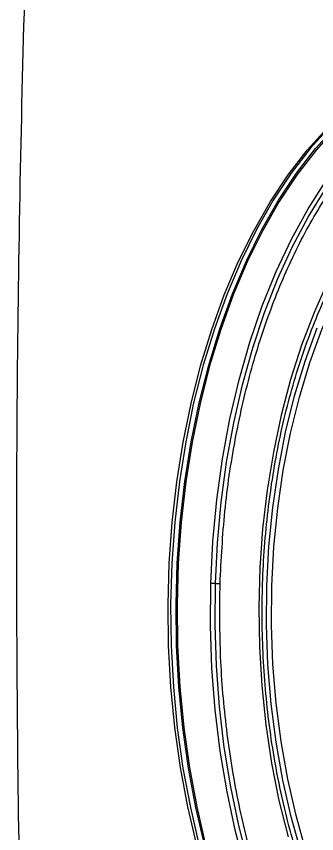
# Model space of a CAD drawing. Extents: x 526 to 610, y 679 to 808.
# Drawn here: x 555.492 to 556.881, y 721.847 to 725.624 of the extents above; entities that cross this region are included whole.
import ezdxf

# ---------------------------------------------------------------- set-up
doc = ezdxf.new("R2010")
doc.units = 0
doc.header["$MEASUREMENT"] = 0
doc.layers.add('1', color=4, linetype='Continuous')

# ---------------------------------------------------------------- blocks, each defined once
blk = doc.blocks.new('JETSETTER LX')
at = {"layer": '1', "color": 3, "linetype": 'Continuous', "lineweight": 25, "flags": 128}
for points in [[(30.2365, 24.9131), (30.195, 25.0906), (30.1611, 25.2728), (30.1348, 25.4588), (30.1165, 25.6475), (30.106, 25.838), (30.1036, 26.0292), (30.1091, 26.2201), (30.1227, 26.4097), (30.1441, 26.597), (30.1734, 26.781), (30.2103, 26.9607), (30.2546, 27.1351), (30.3062, 27.3034), (30.3646, 27.4645), (30.4297, 27.6177), (30.5011, 27.7622), (30.5783, 27.8971), (30.6611, 28.0218), (30.7488, 28.1355), (30.8412, 28.2377)], [(30.8435, 28.2309), (30.7514, 28.129), (30.6639, 28.0156), (30.5814, 27.8913), (30.5044, 27.7568), (30.4332, 27.6128), (30.3684, 27.4601), (30.3101, 27.2994), (30.2587, 27.1317), (30.2145, 26.9578), (30.1777, 26.7786), (30.1485, 26.5952), (30.1271, 26.4084), (30.1136, 26.2194), (30.1081, 26.029), (30.1105, 25.8384), (30.1209, 25.6485), (30.1392, 25.4603), (30.1654, 25.2749), (30.1992, 25.0932), (30.2406, 24.9163)], [(30.2855, 26.1249), (30.295, 26.3142), (30.3125, 26.5018), (30.3377, 26.6866), (30.3706, 26.8675), (30.411, 27.0437), (30.4587, 27.2143), (30.5135, 27.3782), (30.575, 27.5346), (30.6429, 27.6827), (30.7168, 27.8217), (30.7964, 27.9509)], [(30.2643, 26.1251), (30.2742, 26.3195), (30.2924, 26.5119), (30.3187, 26.7013), (30.3532, 26.8867), (30.3955, 27.0669), (30.4454, 27.2411), (30.5027, 27.4082), (30.567, 27.5673), (30.6379, 27.7175), (30.7152, 27.8579), (30.7983, 27.9878), (30.8867, 28.1065), (30.9801, 28.2133), (31.0778, 28.3075), (31.1793, 28.3887), (31.2841, 28.4565), (31.3652, 28.4986)], [(30.1992, 24.9162), (30.1579, 25.0932), (30.124, 25.2748), (30.0979, 25.4602), (30.0796, 25.6483), (30.0691, 25.8382), (30.0667, 26.0288), (30.0723, 26.2191), (30.0858, 26.4081), (30.1072, 26.5948), (30.1363, 26.7783), (30.1731, 26.9574), (30.2173, 27.1312), (30.2687, 27.299), (30.327, 27.4596), (30.3918, 27.6123), (30.463, 27.7563), (30.54, 27.8908), (30.6225, 28.0151), (30.7099, 28.1285), (30.802, 28.2304)], [(30.9783, 28.3806), (30.9123, 28.3277), (30.8159, 28.2376), (30.7236, 28.1354), (30.6358, 28.0216), (30.5531, 27.897), (30.4758, 27.7621), (30.4045, 27.6176), (30.3394, 27.4644), (30.2809, 27.3032), (30.2294, 27.135), (30.185, 26.9606), (30.1482, 26.7809), (30.1189, 26.5969), (30.0974, 26.4096), (30.0839, 26.22), (30.0783, 26.0291), (30.0808, 25.8378), (30.0912, 25.6474), (30.1096, 25.4586), (30.1358, 25.2727), (30.1698, 25.0904), (30.2112, 24.9129)], [(30.8065, 27.5218), (30.7423, 27.3785), (30.6846, 27.2269), (30.6338, 27.0681), (30.5901, 26.9029), (30.5538, 26.7323), (30.5251, 26.5572), (30.5042, 26.3788), (30.4912, 26.1979), (30.4861, 26.0159), (30.4891, 25.8335), (30.5, 25.652), (30.5188, 25.4725), (30.5455, 25.2958), (30.5798, 25.1232), (30.6216, 24.9555)], [(30.6823, 24.8828), (30.6362, 25.0471), (30.5976, 25.2171), (30.5667, 25.3918), (30.5438, 25.5701), (30.5289, 25.7508), (30.5221, 25.933), (30.5236, 26.1154), (30.5333, 26.297), (30.5511, 26.4766), (30.5769, 26.6532), (30.6106, 26.8256), (30.652, 26.9927), (30.7007, 27.1537), (30.7566, 27.3073)], [(30.8507, 24.5109), (30.8175, 24.5839), (30.7576, 24.7329), (30.7046, 24.8895), (30.6588, 25.0528), (30.6204, 25.2218), (30.5897, 25.3954), (30.5668, 25.5726), (30.5521, 25.7523), (30.5454, 25.9334), (30.5468, 26.1147), (30.5564, 26.2952), (30.5741, 26.4737), (30.5998, 26.6492), (30.6333, 26.8205), (30.6744, 26.9867), (30.7229, 27.1466), (30.7784, 27.2994), (30.8406, 27.444), (30.873, 27.5107)], [(31.6836, 23.3702), (31.5721, 23.3887), (31.4616, 23.4215), (31.3528, 23.4687), (31.2463, 23.5299), (31.1426, 23.6048), (31.0424, 23.6929), (30.9462, 23.7938), (30.8545, 23.9069), (30.7679, 24.0316), (30.6869, 24.1672), (30.6118, 24.3129), (30.5432, 24.4678), (30.4814, 24.6313), (30.4267, 24.8022), (30.3794, 24.9797), (30.3399, 25.1628), (30.3084, 25.3504), (30.2849, 25.5415), (30.2697, 25.7351), (30.2628, 25.93), (30.2643, 26.1251)], [(30.4393, 24.8336), (30.3944, 25.0074), (30.3569, 25.1864), (30.3269, 25.3696), (30.3047, 25.5561), (30.2904, 25.7448), (30.284, 25.9347), (30.2855, 26.1249)]]:
    blk.add_lwpolyline(points, dxfattribs=at)
at = {"layer": '1', "color": 3, "linetype": 'Continuous', "lineweight": 25}
for centre, radius, start, end in [((30.2666, 25.4615), 0.6636, 88.3615, 90.1922), ((30.2668, 25.4177), 0.7074, 86.7233, 88.4795)]:
    blk.add_arc(centre, radius, start, end, dxfattribs=at)
for points, knots in [([(29.6935, 33.8586), (29.69, 33.8184), (29.683, 33.7381), (29.6727, 33.6175), (29.6626, 33.4967), (29.6526, 33.3756), (29.6428, 33.2543), (29.6332, 33.1328), (29.6237, 33.0111), (29.6144, 32.8891), (29.6052, 32.7669), (29.5962, 32.6445), (29.5873, 32.5218), (29.5786, 32.399), (29.5701, 32.2759), (29.5617, 32.1526), (29.5535, 32.0291), (29.5455, 31.9053), (29.5376, 31.7814), (29.5299, 31.6572), (29.5223, 31.5329), (29.5149, 31.4084), (29.5077, 31.2836), (29.5007, 31.1587), (29.4938, 31.0336), (29.4871, 30.9083), (29.4806, 30.7829), (29.4742, 30.6572), (29.4681, 30.5314), (29.4621, 30.4054), (29.4562, 30.2793), (29.4506, 30.1529), (29.433, 29.7486), (29.4076, 29.0648), (29.3823, 28.0992), (29.3675, 27.1288), (29.3636, 26.154), (29.3706, 25.1823), (29.3854, 24.3748), (29.4026, 23.7323), (29.4181, 23.2487), (29.4364, 22.7659), (29.4538, 22.363), (29.4692, 22.0398), (29.4815, 21.7963), (29.4944, 21.5534), (29.508, 21.3112), (29.5222, 21.0696), (29.537, 20.8287), (29.5525, 20.5885), (29.5686, 20.3489), (29.5853, 20.1099), (29.6026, 19.8717), (29.6206, 19.6341), (29.6391, 19.3971), (29.6582, 19.1608), (29.678, 18.9252), (29.6983, 18.6901), (29.7123, 18.5338), (29.7193, 18.4557)], [0, 0, 0, 0, 0.007919, 0.015847, 0.023784, 0.031731, 0.039687, 0.047653, 0.055629, 0.063616, 0.071613, 0.07962, 0.087638, 0.095666, 0.103703, 0.111751, 0.119809, 0.127876, 0.135952, 0.144038, 0.152133, 0.160237, 0.16835, 0.176472, 0.184602, 0.192741, 0.200888, 0.209044, 0.217207, 0.225379, 0.233558, 0.241746, 0.249941, 0.312148, 0.37446, 0.437011, 0.499935, 0.562973, 0.624949, 0.656229, 0.687489, 0.718733, 0.749967, 0.765807, 0.781616, 0.797395, 0.813143, 0.828861, 0.844551, 0.860213, 0.875847, 0.891454, 0.907035, 0.92259, 0.93812, 0.953625, 0.969106, 0.984565, 1, 1, 1, 1]), ([(31.7579, 23.6478), (31.7416, 23.6498), (31.6933, 23.6556), (31.6134, 23.6745), (31.5191, 23.7087), (31.4264, 23.7551), (31.3358, 23.8133), (31.2478, 23.8829), (31.1629, 23.9636), (31.0814, 24.0548), (31.0037, 24.1563), (30.9303, 24.2675), (30.8616, 24.3878), (30.798, 24.5165), (30.7398, 24.6531), (30.6873, 24.7968), (30.6409, 24.9468), (30.6008, 25.1023), (30.5672, 25.2626), (30.5403, 25.4266), (30.5202, 25.5937), (30.5072, 25.7628), (30.5012, 25.933), (30.5023, 26.1035), (30.5105, 26.2733), (30.5258, 26.4415), (30.548, 26.6073), (30.577, 26.7696), (30.6127, 26.9276), (30.6548, 27.0806), (30.7032, 27.2276), (30.7575, 27.3679), (30.8174, 27.5007), (30.8826, 27.6253), (30.9527, 27.7412), (31.0273, 27.8475), (31.1061, 27.9439), (31.1884, 28.0298), (31.2739, 28.105), (31.3623, 28.1681), (31.4304, 28.2097), (31.4694, 28.2263), (31.4777, 28.2299)], [0, 0, 0, 0, 0.013441, 0.039629, 0.065761, 0.091797, 0.117737, 0.143595, 0.169391, 0.195147, 0.220879, 0.2466, 0.272318, 0.298038, 0.323763, 0.349494, 0.375234, 0.40098, 0.426734, 0.452494, 0.478258, 0.504027, 0.529797, 0.555568, 0.581339, 0.607108, 0.632873, 0.658633, 0.684388, 0.710134, 0.735873, 0.761602, 0.787321, 0.81303, 0.838731, 0.864426, 0.89012, 0.91582, 0.941535, 0.967282, 0.993082, 1, 1, 1, 1])]:
    blk.add_open_spline(points, degree=3, knots=knots, dxfattribs=at)
for points in [[(30.3072, 26.124), (30.3129, 26.2364), (30.3244, 26.4613), (30.3734, 26.7897), (30.4449, 27.1043), (30.5398, 27.3996), (30.656, 27.6705), (30.7916, 27.9125), (30.9443, 28.1213), (31.1114, 28.2934), (31.2902, 28.426), (31.4774, 28.5159), (31.6701, 28.5655), (31.7996, 28.5612), (31.8644, 28.559)], [(31.7138, 23.3937), (31.6493, 23.4044), (31.5202, 23.4259), (31.3315, 23.5134), (31.1506, 23.64), (30.9806, 23.8074), (30.8245, 24.0117), (30.6848, 24.2496), (30.5641, 24.5171), (30.4643, 24.8095), (30.3871, 25.122), (30.3344, 25.449), (30.3047, 25.7852), (30.3064, 26.011), (30.3072, 26.124)]]:
    blk.add_open_spline(points, degree=3, dxfattribs=at)

msp = doc.modelspace()

# ---------------------------------------------------------------- block references
at = {"layer": '1'}
msp.add_blockref('JETSETTER LX', (526.127, 696.8772), dxfattribs=at)

doc.saveas('drawing.dxf')
